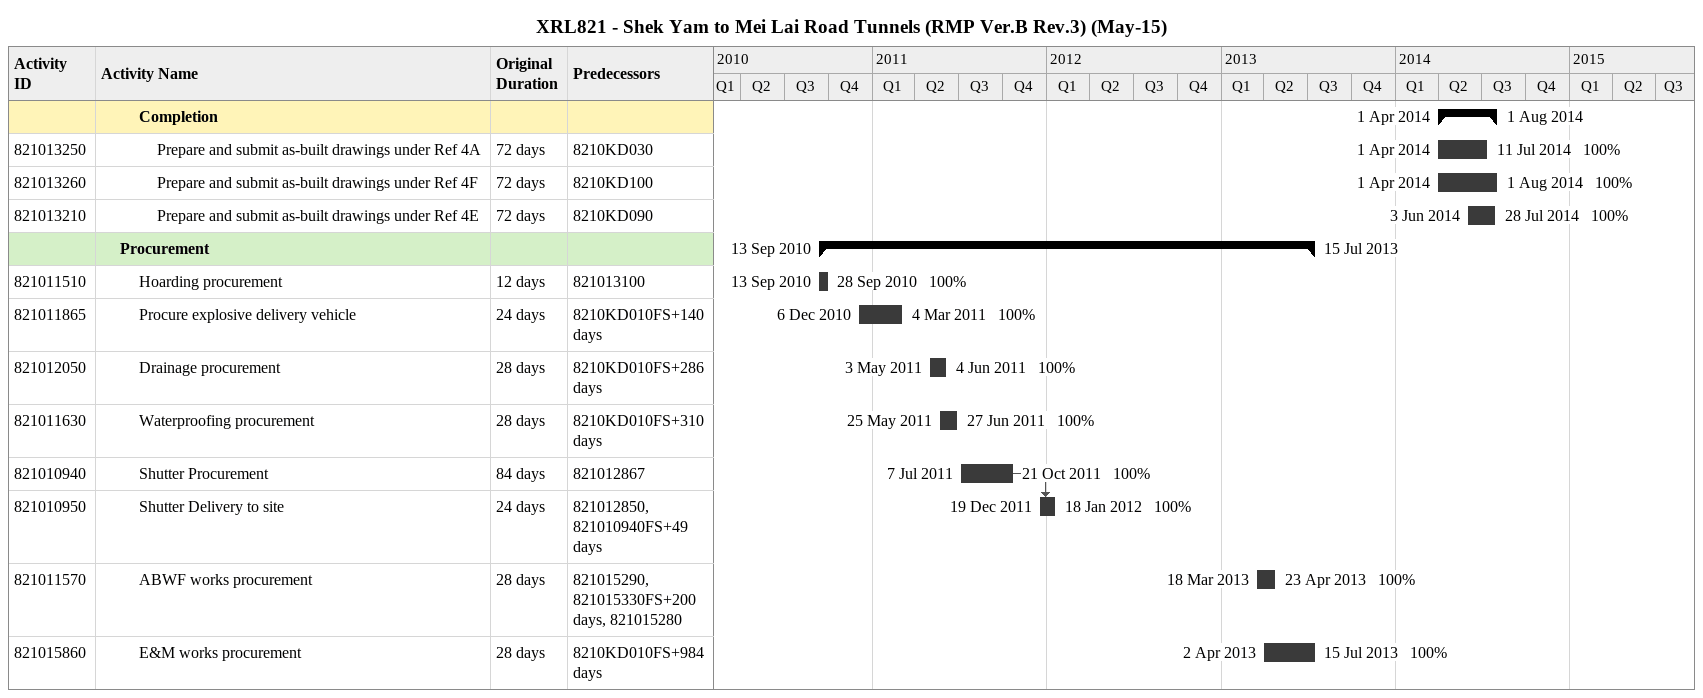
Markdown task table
XRL821 - Shek Yam to Mei Lai Road Tunnels (RMP Ver.B Rev.3) (May-15)

| ID | Level | Task | Original duration | Start | Finish | Predecessors | % complete |
|---|---|---|---|---|---|---|---|
|  | 3 | **Completion** |  | 2014-04-01 | 2014-08-01 |  |  |
| 821013250 | 4 | Prepare and submit as-built drawings under Ref 4A | 72d | 2014-04-01 | 2014-07-11 | 8210KD030 | 100 |
| 821013260 | 4 | Prepare and submit as-built drawings under Ref 4F | 72d | 2014-04-01 | 2014-08-01 | 8210KD100 | 100 |
| 821013210 | 4 | Prepare and submit as-built drawings under Ref 4E | 72d | 2014-06-03 | 2014-07-28 | 8210KD090 | 100 |
|  | 2 | **Procurement** |  | 2010-09-13 | 2013-07-15 |  |  |
| 821011510 | 3 | Hoarding procurement | 12d | 2010-09-13 | 2010-09-28 | 821013100 | 100 |
| 821011865 | 3 | Procure explosive delivery vehicle | 24d | 2010-12-06 | 2011-03-04 | 8210KD010FS+140d | 100 |
| 821012050 | 3 | Drainage procurement | 28d | 2011-05-03 | 2011-06-04 | 8210KD010FS+286d | 100 |
| 821011630 | 3 | Waterproofing procurement | 28d | 2011-05-25 | 2011-06-27 | 8210KD010FS+310d | 100 |
| 821010940 | 3 | Shutter Procurement | 84d | 2011-07-07 | 2011-10-21 | 821012867 | 100 |
| 821010950 | 3 | Shutter Delivery to site | 24d | 2011-12-19 | 2012-01-18 | 821012850, 821010940FS+49d | 100 |
| 821011570 | 3 | ABWF works procurement | 28d | 2013-03-18 | 2013-04-23 | 821015290, 821015330FS+200d, 821015280 | 100 |
| 821015860 | 3 | E&M works procurement | 28d | 2013-04-02 | 2013-07-15 | 8210KD010FS+984d | 100 |
